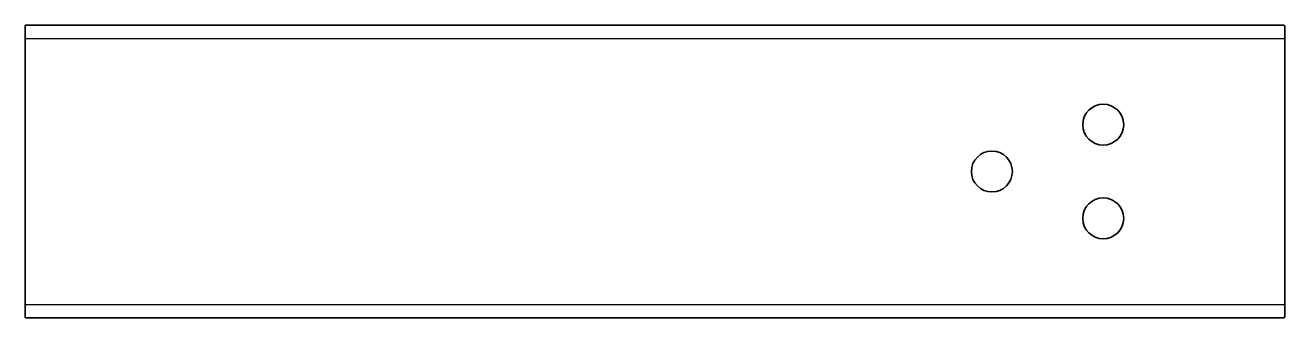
# Model space of a CAD drawing. Header units: inches. Extents: x 0 to 215, y 0 to 50.
import ezdxf

# ---------------------------------------------------------------- set-up
doc = ezdxf.new("R2010")
doc.units = ezdxf.units.IN
doc.header["$MEASUREMENT"] = 0
doc.layers.add('SIMUMAK Visible (ISO)', color=7, linetype='Continuous', lineweight=35)
doc.layers.add('SIMUMAK Visible Narrow (ISO)', color=7, linetype='Continuous', lineweight=25)

# ---------------------------------------------------------------- blocks, each defined once
blk = doc.blocks.new('CA-SMT-03-BRZ01_Sheet_2_VIEW14')
at = {"layer": 'SIMUMAK Visible (ISO)'}
for p, q in [((-107.5, 25), (-107.5, 22.75)), ((-107.5, 25), (107.31, 25)), ((107.5, 24.87), (107.5, 22.75)), ((-107.5, -22.75), (-107.5, 22.75)), ((107.5, -22.75), (107.5, 22.75)), ((-107.5, -22.75), (-107.5, -25)), ((107.5, -22.75), (107.5, -24.87)), ((-107.5, -25), (107.31, -25))]:
    blk.add_line(p, q, dxfattribs=at)
for centre in [(76.5, 8), (57.5, 0), (76.5, -8)]:
    blk.add_circle(centre, 3.5, dxfattribs=at)
for centre, start_param, end_param in [((107.31, 22.75), 2.801756, 3.141593), ((107.31, -22.75), 0, 0.339837)]:
    blk.add_ellipse(centre, major_axis=(0, -2.25), ratio=0.249328, start_param=start_param, end_param=end_param, dxfattribs=at)
at = {"layer": 'SIMUMAK Visible Narrow (ISO)'}
for p, q in [((-107.5, 22.75), (107.5, 22.75)), ((-107.5, -22.75), (107.5, -22.75))]:
    blk.add_line(p, q, dxfattribs=at)

msp = doc.modelspace()

# ---------------------------------------------------------------- block references
msp.add_blockref('CA-SMT-03-BRZ01_Sheet_2_VIEW14', (107.5, 25))

doc.saveas('drawing.dxf')
